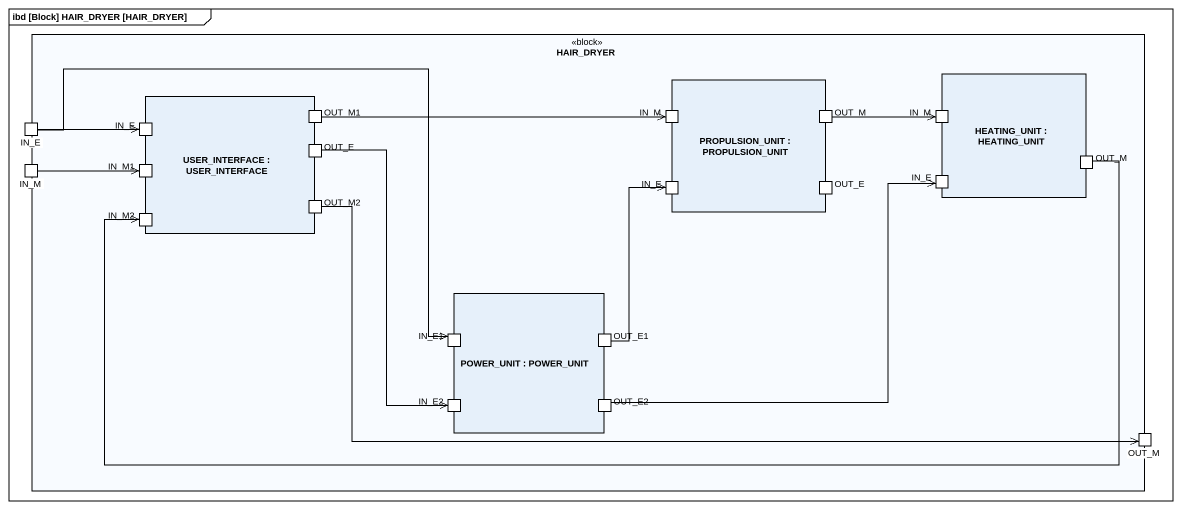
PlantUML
@startuml
mainframe ibd [Block] HAIR_DRYER [HAIR_DRYER]
rectangle HAIR_DRYER <<block>> {
  rectangle "HEATING_UNIT : HEATING_UNIT" as HEATING_UNIT {
    port "IN_M" as IN_M_2
    port "IN_E" as IN_E_4
    port "OUT_M" as OUT_M_2
  }
  rectangle "USER_INTERFACE : USER_INTERFACE" as USER_INTERFACE {
    port OUT_M1
    port "IN_E" as IN_E_2
    port OUT_E
    port IN_M1
    port IN_M2
    port OUT_M2
  }
  rectangle "PROPULSION_UNIT : PROPULSION_UNIT" as PROPULSION_UNIT {
    port IN_M
    port OUT_M
    port "IN_E" as IN_E_3
    port "OUT_E" as OUT_E_2
  }
  port IN_E
  port "IN_M" as IN_M_3
  rectangle "POWER_UNIT : POWER_UNIT" as POWER_UNIT {
    port IN_E1
    port OUT_E1
    port IN_E2
    port OUT_E2
  }
  port "OUT_M" as OUT_M_3
}
OUT_M1 -right-> IN_M
OUT_M -right-> IN_M_2
IN_E -right-> IN_E_2
IN_E -right-> IN_E1
OUT_E --> IN_E2
IN_M_3 -right-> IN_M1
OUT_M_2 -left-> IN_M2
OUT_M2 -right-> OUT_M_3
OUT_E1 -up-> IN_E_3
OUT_E2 -up-> IN_E_4
@enduml
